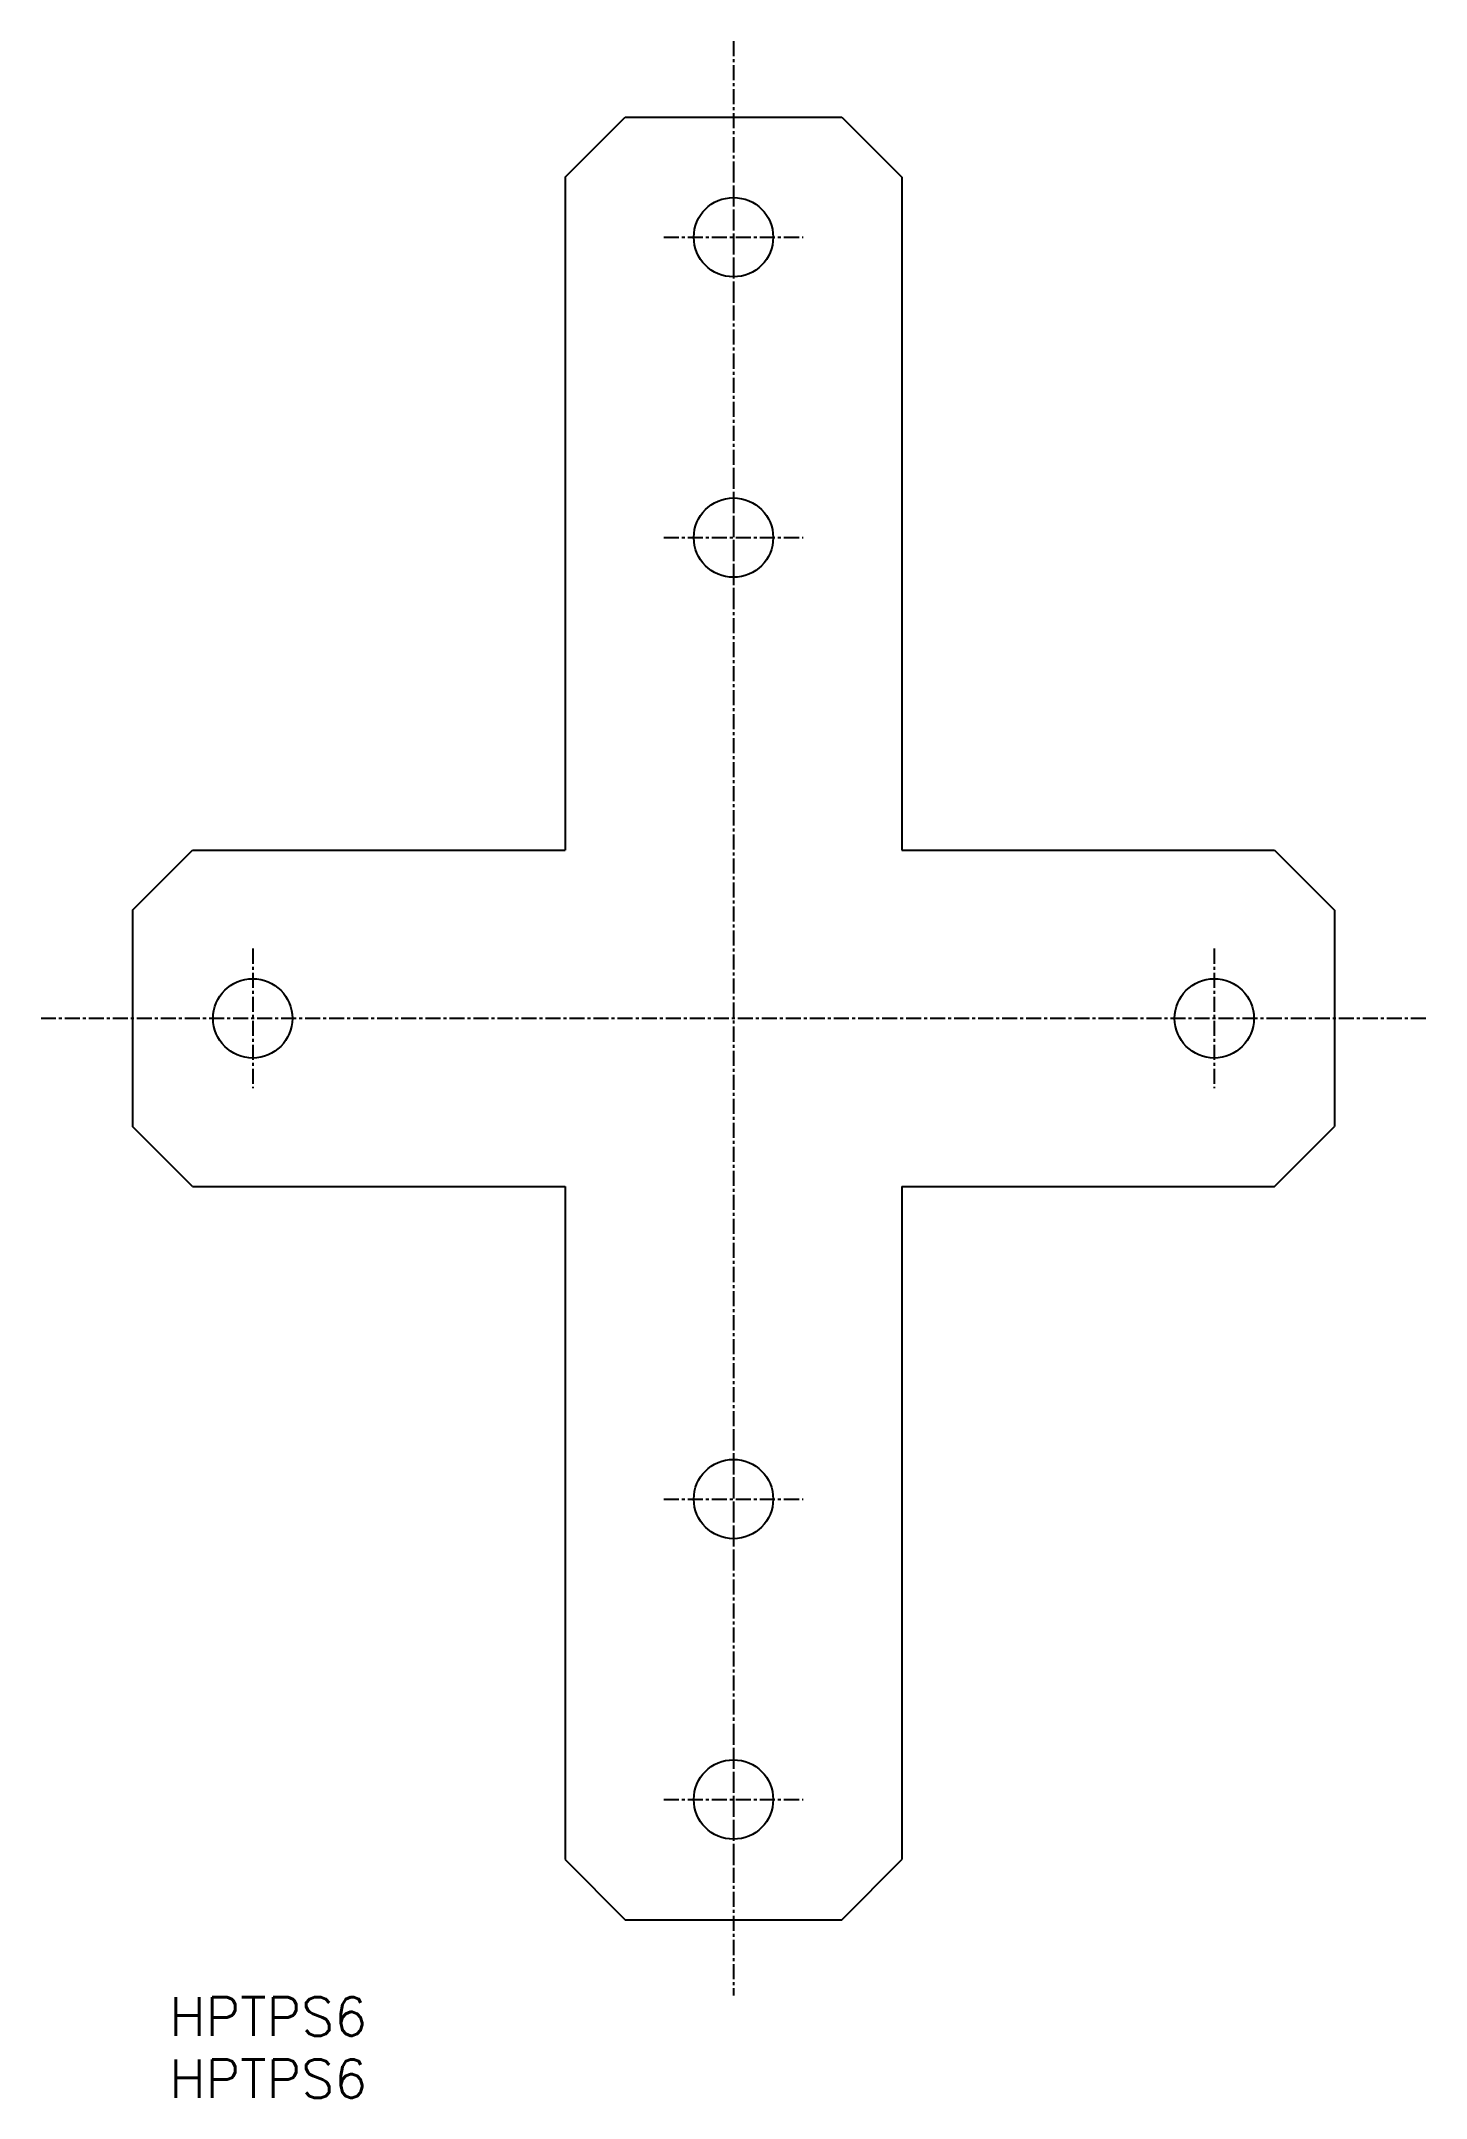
# Model space of a CAD drawing. Extents: x -58 to 58, y -90 to 81.
import ezdxf

# ---------------------------------------------------------------- set-up
doc = ezdxf.new("R2010")
doc.units = 0
doc.linetypes.add('CENTER', pattern=[2, 1.25, -0.25, 0.25, -0.25])
doc.layers.get('0').update_dxf_attribs({"linetype": 'CONTINUOUS'})
doc.layers.add('CENTER', color=1, linetype='CENTER')
doc.styles.get("Standard").update_dxf_attribs({"font": 'txt.shx', "bigfont": 'bigfont.shx'})

msp = doc.modelspace()

# ---------------------------------------------------------------- linework, layer by layer
at = {"color": 7, "linetype": 'CONTINUOUS'}
for p, q in [((-14, 70), (-9, 75)), ((-9, 75), (9, 75)), ((9, 75), (14, 70)), ((-14, 70), (-14, 14)), ((14, 70), (14, 14)), ((-50, 9), (-45, 14)), ((-45, 14), (-14, 14)), ((14, 14), (45, 14)), ((45, 14), (50, 9)), ((-50, 9), (-50, -9)), ((50, 9), (50, -9)), ((-45, -14), (-50, -9)), ((45, -14), (50, -9)), ((-45, -14), (-14, -14)), ((-14, -14), (-14, -70)), ((14, -14), (45, -14)), ((14, -14), (14, -70)), ((-14, -70), (-9, -75)), ((9, -75), (14, -70)), ((-9, -75), (9, -75))]:
    msp.add_line(p, q, dxfattribs=at)
for centre in [(0, 65), (0, 40), (-40, 0), (40, 0), (0, -40), (0, -65)]:
    msp.add_circle(centre, 3.3, dxfattribs=at)
at = {"layer": 'CENTER', "color": 1, "linetype": 'CENTER'}
for p, q in [((0, 81.31), (0, -81.31)), ((0, 70.8), (0, 59.2)), ((-5.8, 65), (5.8, 65)), ((0, 45.8), (0, 34.2)), ((-5.8, 40), (5.8, 40)), ((-40, 5.8), (-40, -5.8)), ((40, 5.8), (40, -5.8)), ((57.61, 0), (-57.61, 0)), ((0, -34.2), (0, -45.8)), ((-5.8, -40), (5.8, -40)), ((0, -59.2), (0, -70.8)), ((-5.8, -65), (5.8, -65))]:
    msp.add_line(p, q, dxfattribs=at)

# ---------------------------------------------------------------- texts
at = {"color": 7, "linetype": 'CONTINUOUS'}
for p in [(-46.94, -84.66), (-46.94, -89.83)]:
    msp.add_text('HPTPS6', height=3.2, dxfattribs=at).set_placement(p)

doc.saveas('drawing.dxf')
